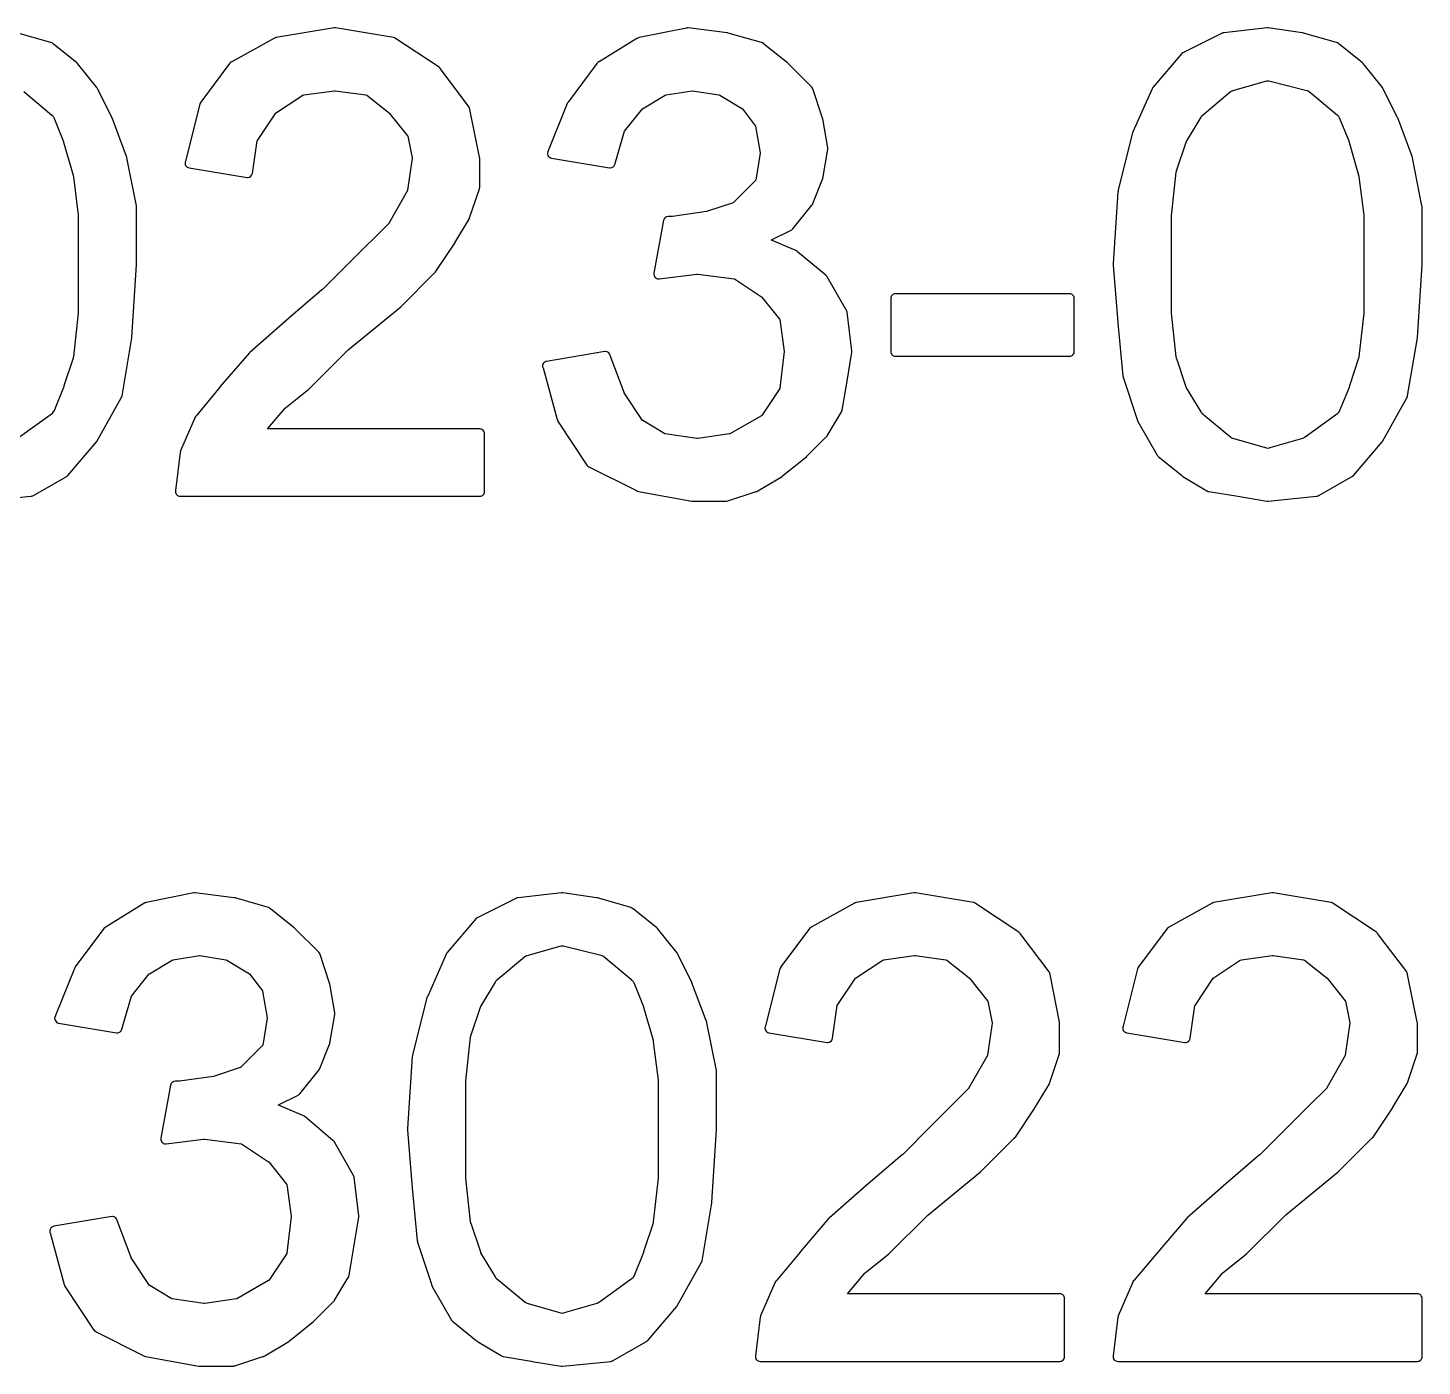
# Model space of a CAD drawing. Extents: x -200 to 200, y -150 to 150.
# Drawn here: x -164.7 to -155.82, y -131.6 to -123.08 of the extents above; entities that cross this region are included whole.
import ezdxf

# ---------------------------------------------------------------- set-up
doc = ezdxf.new("R2010")
doc.units = 0
doc.header["$MEASUREMENT"] = 0
doc.layers.get('0').update_dxf_attribs({"linetype": 'CONTINUOUS'})

msp = doc.modelspace()

# ---------------------------------------------------------------- linework, layer by layer
for points in [[(-164.986992, -126.094), (-164.679009, -126.063002), (-164.679009, -126.063002), (-164.674004, -126.062002), (-164.674004, -126.062002, 0.063658), (-164.667, -126.058996), (-164.667, -126.058996), (-164.454994, -125.938002), (-164.454994, -125.938002), (-164.452995, -125.937002), (-164.452995, -125.937002, 0.094479), (-164.443993, -125.929999), (-164.443993, -125.929999), (-164.258995, -125.715002), (-164.258995, -125.715002), (-164.258995, -125.714003), (-164.258995, -125.714003, 0.04185), (-164.256005, -125.709997), (-164.256005, -125.709997), (-164.103996, -125.43701), (-164.103996, -125.43701), (-164.103005, -125.435995), (-164.103005, -125.435995, 0.115229), (-164.098, -125.423002), (-164.098, -125.423002), (-164.03701, -125.053999), (-164.03701, -125.053999), (-164.03701, -125.053), (-164.03701, -125.053, 0.016516), (-164.03701, -125.051008), (-164.03701, -125.051008), (-164.005989, -124.590002), (-164.005989, -124.590002), (-164.005989, -124.219), (-164.005989, -124.219, 0.051116), (-164.006996, -124.213003), (-164.006996, -124.213003), (-164.068001, -123.907995), (-164.068001, -123.907995), (-164.068001, -123.907004), (-164.068001, -123.907004, 0.060567), (-164.07, -123.9), (-164.07, -123.9), (-164.161995, -123.653998), (-164.161995, -123.653998, 0.018584), (-164.162987, -123.651999), (-164.162987, -123.651999), (-164.254997, -123.467001), (-164.254997, -123.467001, 0.060493), (-164.258995, -123.461004), (-164.258995, -123.461004), (-164.381996, -123.306997), (-164.381996, -123.306997, 0.047576), (-164.386009, -123.303), (-164.386009, -123.303), (-164.536995, -123.181997), (-164.536995, -123.181997), (-164.538002, -123.180998), (-164.538002, -123.180998, 0.12388), (-164.551003, -123.173994), (-164.551003, -123.173994), (-164.762001, -123.113997)], [(-162.738991, -123.080999), (-162.748985, -123.080999), (-162.748985, -123.080999), (-163.118004, -123.143004), (-163.118004, -123.143004), (-163.120995, -123.144003), (-163.120995, -123.144003, 0.063656), (-163.127998, -123.147001), (-163.127998, -123.147001), (-163.400002, -123.296995), (-163.400002, -123.296995), (-163.400993, -123.297995), (-163.400993, -123.297995, 0.139195), (-163.413994, -123.308005), (-163.413994, -123.308005), (-163.598, -123.553), (-163.598, -123.553), (-163.598, -123.553999), (-163.598, -123.553999, 0.11389), (-163.604012, -123.566), (-163.604012, -123.566), (-163.695, -123.928999), (-163.695, -123.928999), (-163.695, -123.929999), (-163.695, -123.929999, 0.486268), (-163.672005, -123.971998), (-163.672005, -123.971998), (-163.303002, -124.032995), (-163.303002, -124.032995), (-163.297997, -124.032995), (-163.297997, -124.032995, 0.375928), (-163.267998, -124.007002), (-163.267998, -124.007002), (-163.237999, -123.798994), (-163.237999, -123.798994), (-163.237007, -123.797995), (-163.237007, -123.797995), (-163.122002, -123.625006), (-163.122002, -123.625006), (-163.120995, -123.623999), (-163.120995, -123.623999), (-162.947991, -123.509001), (-162.947991, -123.509001), (-162.940987, -123.508001), (-162.940987, -123.508001), (-162.747002, -123.481001), (-162.747002, -123.481001), (-162.741005, -123.481001), (-162.741005, -123.481001), (-162.54699, -123.508001), (-162.54699, -123.508001), (-162.540001, -123.509001), (-162.540001, -123.509001), (-162.396996, -123.623999), (-162.396996, -123.623999), (-162.396004, -123.625006), (-162.396004, -123.625006), (-162.281014, -123.769003), (-162.281014, -123.769003), (-162.279991, -123.769995), (-162.279991, -123.769995), (-162.251991, -123.908995), (-162.251991, -123.908995), (-162.251, -123.910002), (-162.251, -123.910002), (-162.281014, -124.114996), (-162.281014, -124.114996), (-162.281014, -124.115996), (-162.281014, -124.115996), (-162.398995, -124.323004), (-162.398995, -124.323004), (-162.398995, -124.324003), (-162.398995, -124.324003), (-162.642006, -124.567), (-162.642006, -124.567), (-162.820992, -124.744993), (-162.820992, -124.744993), (-162.821999, -124.746), (-162.821999, -124.746, 0.041039), (-162.825997, -124.748999), (-162.825997, -124.748999), (-163.038994, -124.931998), (-163.038994, -124.931998), (-163.040993, -124.934004), (-163.040993, -124.934004), (-163.284996, -125.147001), (-163.284996, -125.147001), (-163.286003, -125.148001), (-163.286003, -125.148001, 0.046423), (-163.290001, -125.152006), (-163.290001, -125.152006), (-163.475014, -125.367003), (-163.475014, -125.367003), (-163.475014, -125.368002), (-163.475014, -125.368002), (-163.623009, -125.547003), (-163.623009, -125.547003), (-163.624001, -125.548002), (-163.624001, -125.548002, 0.124752), (-163.633003, -125.560004), (-163.633003, -125.560004), (-163.726006, -125.773993), (-163.726006, -125.773993), (-163.726006, -125.774992), (-163.726006, -125.774992, 0.068226), (-163.728005, -125.782995), (-163.728005, -125.782995), (-163.757988, -126.027006), (-163.757988, -126.027006), (-163.757988, -126.027998), (-163.757988, -126.027998, 0.463465), (-163.728005, -126.063002), (-163.728005, -126.063002), (-161.820992, -126.063002), (-161.820992, -126.063002, 0.414214), (-161.790993, -126.032995), (-161.790993, -126.032995), (-161.790993, -125.663992), (-161.790993, -125.663992, 0.414214), (-161.820992, -125.634001), (-161.820992, -125.634001), (-163.172005, -125.634001), (-163.172005, -125.634001), (-163.060997, -125.501005), (-163.060997, -125.501005), (-163.058998, -125.499991), (-163.058998, -125.499991), (-162.909996, -125.379996), (-162.909996, -125.379996), (-162.661995, -125.131994), (-162.661995, -125.131994), (-162.659996, -125.130995), (-162.659996, -125.130995), (-162.324989, -124.857001), (-162.324989, -124.857001), (-162.32299, -124.854994), (-162.32299, -124.854994), (-162.111, -124.641997), (-162.111, -124.641997), (-162.109001, -124.641005), (-162.109001, -124.641005, 0.064686), (-162.103996, -124.634993), (-162.103996, -124.634993), (-161.980995, -124.450995), (-161.980995, -124.450995), (-161.980995, -124.449995), (-161.980995, -124.449995), (-161.980003, -124.449003), (-161.980003, -124.449003), (-161.888008, -124.294996), (-161.888008, -124.294996, 0.045131), (-161.886009, -124.289999), (-161.886009, -124.289999), (-161.823998, -124.105002), (-161.823998, -124.105002, 0.086013), (-161.821999, -124.094999), (-161.821999, -124.094999), (-161.821999, -123.911001), (-161.821999, -123.911001, 0.051142), (-161.823006, -123.905005), (-161.823006, -123.905005), (-161.883995, -123.599997), (-161.883995, -123.599997), (-161.883995, -123.598997), (-161.883995, -123.598997, 0.128453), (-161.890007, -123.584997), (-161.890007, -123.584997), (-162.071999, -123.342001), (-162.071999, -123.342001), (-162.071999, -123.341002), (-162.071999, -123.341002, 0.105944), (-162.081001, -123.331999), (-162.081001, -123.331999), (-162.357994, -123.148001), (-162.357994, -123.148001, 0.108508), (-162.370003, -123.143004), (-162.370003, -123.143004), (-162.738991, -123.080999)], [(-160.495003, -123.080999), (-160.499001, -123.080999), (-160.499001, -123.080999, 0.051112), (-160.504997, -123.081999), (-160.504997, -123.081999), (-160.806999, -123.143004), (-160.806999, -123.143004), (-160.812004, -123.144003), (-160.812004, -123.144003, 0.091558), (-160.821999, -123.148001), (-160.821999, -123.148001), (-161.062004, -123.296995), (-161.062004, -123.296995), (-161.062996, -123.297995), (-161.062996, -123.297995, 0.139237), (-161.075996, -123.308005), (-161.075996, -123.308005), (-161.259987, -123.553), (-161.259987, -123.553), (-161.259987, -123.553999), (-161.259987, -123.553999, 0.079361), (-161.265007, -123.562002), (-161.265007, -123.562002), (-161.385994, -123.862997), (-161.385994, -123.862997), (-161.385994, -123.864004), (-161.385994, -123.864004, 0.532399), (-161.364998, -123.910002), (-161.364998, -123.910002), (-160.99601, -123.971998), (-160.99601, -123.971998), (-160.991005, -123.971998), (-160.991005, -123.971998, 0.337458), (-160.961998, -123.949995), (-160.961998, -123.949995), (-160.900993, -123.738997), (-160.900993, -123.738997), (-160.900002, -123.737997), (-160.900002, -123.737997), (-160.786995, -123.596998), (-160.786995, -123.596998), (-160.785011, -123.595999), (-160.785011, -123.595999), (-160.640999, -123.509001), (-160.640999, -123.509001), (-160.634987, -123.508001), (-160.634987, -123.508001), (-160.469002, -123.481001), (-160.469002, -123.481001), (-160.467003, -123.481001), (-160.467003, -123.481001), (-160.299995, -123.508001), (-160.299995, -123.508001), (-160.293999, -123.509001), (-160.293999, -123.509001), (-160.150002, -123.595999), (-160.150002, -123.595999), (-160.148994, -123.596998), (-160.148994, -123.596998), (-160.067009, -123.706), (-160.067009, -123.706), (-160.065987, -123.706999), (-160.065987, -123.706999), (-160.036995, -123.876997), (-160.036995, -123.876997), (-160.036995, -123.878004), (-160.036995, -123.878004), (-160.064995, -124.050001), (-160.064995, -124.050001), (-160.064995, -124.051001), (-160.064995, -124.051001), (-160.207008, -124.192999), (-160.207008, -124.192999), (-160.209007, -124.193999), (-160.209007, -124.193999), (-160.377998, -124.250006), (-160.377998, -124.250006), (-160.37899, -124.250006), (-160.37899, -124.250006), (-160.594994, -124.280997), (-160.594994, -124.280997), (-160.622002, -124.280997), (-160.622002, -124.280997, 0.366598), (-160.652, -124.305998), (-160.652, -124.305998), (-160.713005, -124.641997), (-160.713005, -124.641997), (-160.713005, -124.642996), (-160.713005, -124.642996, 0.473354), (-160.683006, -124.678999), (-160.683006, -124.678999), (-160.678993, -124.678999), (-160.678993, -124.678999), (-160.441002, -124.649), (-160.441002, -124.649), (-160.432991, -124.649), (-160.432991, -124.649), (-160.202995, -124.678), (-160.202995, -124.678), (-160.200005, -124.678999), (-160.200005, -124.678999), (-160.027992, -124.793997), (-160.027992, -124.793997), (-160.025993, -124.794996), (-160.025993, -124.794996), (-159.913002, -124.936003), (-159.913002, -124.936003), (-159.91201, -124.936995), (-159.91201, -124.936995), (-159.88401, -125.140997), (-159.88401, -125.140997), (-159.88401, -125.141997), (-159.88401, -125.141997), (-159.91201, -125.375006), (-159.91201, -125.375006), (-159.91201, -125.375998), (-159.91201, -125.375998), (-160.027, -125.549002), (-160.027, -125.549002), (-160.027992, -125.550001), (-160.027992, -125.550001), (-160.230003, -125.664992), (-160.230003, -125.664992), (-160.233009, -125.665991), (-160.233009, -125.665991), (-160.433998, -125.695006), (-160.433998, -125.695006), (-160.439995, -125.695006), (-160.439995, -125.695006), (-160.640999, -125.665991), (-160.640999, -125.665991), (-160.64399, -125.664992), (-160.64399, -125.664992), (-160.784004, -125.581), (-160.784004, -125.581), (-160.785011, -125.58), (-160.785011, -125.58), (-160.902, -125.403998), (-160.902, -125.403998), (-160.902, -125.402998), (-160.902, -125.402998), (-160.991005, -125.165999), (-160.991005, -125.165999), (-160.991005, -125.164999), (-160.991005, -125.164999, 0.348551), (-161.020988, -125.141997), (-161.020988, -125.141997), (-161.025993, -125.141997), (-161.025993, -125.141997), (-161.396004, -125.204001), (-161.396004, -125.204001, 0.464073), (-161.420006, -125.244009), (-161.420006, -125.244009), (-161.418999, -125.245009), (-161.418999, -125.245009), (-161.329002, -125.573996), (-161.329002, -125.573996), (-161.327995, -125.575003), (-161.327995, -125.575003, 0.125049), (-161.32299, -125.588995), (-161.32299, -125.588995), (-161.139992, -125.864996), (-161.139992, -125.864996), (-161.139, -125.865996), (-161.139, -125.865996, 0.131937), (-161.127007, -125.875998), (-161.127007, -125.875998), (-160.825005, -126.027006), (-160.825005, -126.027006, 0.126696), (-160.811012, -126.032995), (-160.811012, -126.032995), (-160.473, -126.094), (-160.473, -126.094), (-160.252007, -126.094), (-160.252007, -126.094), (-160.252007, -126.093001), (-160.252007, -126.093001), (-160.243004, -126.092001), (-160.243004, -126.092001), (-160.068001, -126.03401), (-160.068001, -126.03401), (-160.062004, -126.032995), (-160.062004, -126.032995, 0.088864), (-160.051994, -126.028998), (-160.051994, -126.028998), (-159.898003, -125.936003), (-159.898003, -125.936003), (-159.898003, -125.935004), (-159.898003, -125.935004, 0.030348), (-159.894997, -125.933005), (-159.894997, -125.933005), (-159.741005, -125.809996), (-159.741005, -125.809996, 0.023765), (-159.739006, -125.807997), (-159.739006, -125.807997), (-159.61599, -125.685004), (-159.61599, -125.685004, 0.065627), (-159.611, -125.678999), (-159.611, -125.678999), (-159.521004, -125.529005), (-159.521004, -125.529005), (-159.519997, -125.527991), (-159.519997, -125.527991, 0.115187), (-159.514992, -125.514998), (-159.514992, -125.514998), (-159.484001, -125.331), (-159.484001, -125.331), (-159.453011, -125.146002), (-159.453011, -125.146002, 0.074635), (-159.453011, -125.136999), (-159.453011, -125.136999), (-159.484001, -124.890997), (-159.484001, -124.890997, 0.09796), (-159.487999, -124.880003), (-159.487999, -124.880003), (-159.611, -124.664999), (-159.611, -124.664999, 0.08956), (-159.618004, -124.656996), (-159.618004, -124.656996), (-159.798988, -124.505995), (-159.798988, -124.505995), (-159.799995, -124.504996), (-159.799995, -124.504996, 0.10133), (-159.810005, -124.497999), (-159.810005, -124.497999), (-159.963997, -124.431997), (-159.963997, -124.431997), (-159.963997, -124.430998), (-159.963997, -124.430998), (-159.840004, -124.369002), (-159.840004, -124.369002, 0.108357), (-159.830009, -124.360998), (-159.830009, -124.360998), (-159.709007, -124.209997), (-159.709007, -124.209997), (-159.708, -124.208998), (-159.708, -124.208998, 0.097242), (-159.702003, -124.199003), (-159.702003, -124.199003), (-159.639992, -124.044996), (-159.639992, -124.044996, 0.052363), (-159.638008, -124.039), (-159.638008, -124.039), (-159.606987, -123.853995), (-159.606987, -123.853995), (-159.606987, -123.852995), (-159.606987, -123.852995, 0.074498), (-159.606987, -123.844), (-159.606987, -123.844), (-159.638008, -123.660994), (-159.638008, -123.660994), (-159.639, -123.660002), (-159.639, -123.660002, 0.043209), (-159.639992, -123.654997), (-159.639992, -123.654997), (-159.702003, -123.469999), (-159.702003, -123.469999, 0.111076), (-159.709007, -123.458998), (-159.709007, -123.458998), (-159.861992, -123.304999), (-159.861992, -123.304999, 0.023761), (-159.863991, -123.303), (-159.863991, -123.303), (-160.015007, -123.181997), (-160.015007, -123.181997), (-160.015999, -123.180998), (-160.015999, -123.180998, 0.123911), (-160.028999, -123.173994), (-160.028999, -123.173994), (-160.239998, -123.113997), (-160.239998, -123.113997), (-160.243004, -123.112997), (-160.243004, -123.112997, 0.042039), (-160.247993, -123.111998), (-160.247993, -123.111998), (-160.495003, -123.080999)], [(-156.803001, -123.080999), (-156.810005, -123.080999), (-156.810005, -123.080999), (-157.086998, -123.111998), (-157.086998, -123.111998), (-157.092003, -123.112997), (-157.092003, -123.112997, 0.04488), (-157.096992, -123.115004), (-157.096992, -123.115004), (-157.339012, -123.235998), (-157.339012, -123.235998, 0.1394), (-157.353004, -123.245001), (-157.353004, -123.245001), (-157.538002, -123.460005), (-157.538002, -123.460005), (-157.538002, -123.461004), (-157.538002, -123.461004, 0.068119), (-157.542, -123.467993), (-157.542, -123.467993), (-157.66201, -123.737997), (-157.66201, -123.737997), (-157.66201, -123.738997), (-157.66201, -123.738997, 0.101968), (-157.667, -123.749998), (-157.667, -123.749998), (-157.758003, -124.112997), (-157.758003, -124.112997), (-157.758003, -124.113997), (-157.758003, -124.113997, 0.084855), (-157.759987, -124.123999), (-157.759987, -124.123999), (-157.791008, -124.581), (-157.791008, -124.581), (-157.791008, -124.581999), (-157.791008, -124.581999, 0.074481), (-157.791008, -124.591002), (-157.791008, -124.591002), (-157.759987, -124.956999), (-157.759987, -124.956999, 0.024953), (-157.759987, -124.959997), (-157.759987, -124.959997), (-157.728996, -125.296995), (-157.728996, -125.296995), (-157.728004, -125.297995), (-157.728004, -125.297995, 0.052112), (-157.726997, -125.303999), (-157.726997, -125.303999), (-157.637993, -125.572996), (-157.637993, -125.572996), (-157.637001, -125.573996), (-157.637001, -125.573996, 0.114733), (-157.633003, -125.587004), (-157.633003, -125.587004), (-157.510994, -125.800993), (-157.510994, -125.800993), (-157.510002, -125.801993), (-157.510002, -125.801993, 0.089589), (-157.502998, -125.809996), (-157.502998, -125.809996), (-157.356987, -125.927), (-157.356987, -125.927), (-157.355003, -125.928), (-157.355003, -125.928, 0.099179), (-157.346001, -125.936003), (-157.346001, -125.936003), (-157.194008, -126.027998), (-157.194008, -126.027998), (-157.192009, -126.028998), (-157.192009, -126.028998, 0.097058), (-157.180992, -126.032995), (-157.180992, -126.032995), (-156.997001, -126.063002), (-156.997001, -126.063002), (-156.812004, -126.094), (-156.812004, -126.094), (-156.803993, -126.094), (-156.803993, -126.094), (-156.497001, -126.063002), (-156.497001, -126.063002), (-156.491997, -126.062002), (-156.491997, -126.062002, 0.063548), (-156.485008, -126.058996), (-156.485008, -126.058996), (-156.274009, -125.938994), (-156.274009, -125.938994), (-156.271995, -125.938002), (-156.271995, -125.938002, 0.113028), (-156.260994, -125.929999), (-156.260994, -125.929999), (-156.077003, -125.715002), (-156.077003, -125.715002), (-156.077003, -125.714003), (-156.077003, -125.714003, 0.041917), (-156.073997, -125.709997), (-156.073997, -125.709997), (-155.921989, -125.43701), (-155.921989, -125.43701), (-155.920997, -125.435995), (-155.920997, -125.435995, 0.115159), (-155.916008, -125.423002), (-155.916008, -125.423002), (-155.853996, -125.053999), (-155.853996, -125.053999), (-155.853996, -125.053), (-155.853996, -125.053, 0.016507), (-155.853996, -125.051008), (-155.853996, -125.051008), (-155.824013, -124.590002), (-155.824013, -124.590002, 0.016716), (-155.824013, -124.587996), (-155.824013, -124.587996), (-155.824013, -124.219), (-155.824013, -124.219, 0.051134), (-155.825004, -124.213003), (-155.825004, -124.213003), (-155.885002, -123.907995), (-155.885002, -123.907995), (-155.885002, -123.907004), (-155.885002, -123.907004, 0.060518), (-155.886986, -123.9), (-155.886986, -123.9), (-155.978996, -123.653998), (-155.978996, -123.653998, 0.018636), (-155.980003, -123.651999), (-155.980003, -123.651999), (-156.073005, -123.467001), (-156.073005, -123.467001, 0.060493), (-156.077003, -123.461004), (-156.077003, -123.461004), (-156.200004, -123.306997), (-156.200004, -123.306997, 0.047494), (-156.204002, -123.303), (-156.204002, -123.303), (-156.354988, -123.181997), (-156.354988, -123.181997), (-156.35601, -123.180998), (-156.35601, -123.180998, 0.123786), (-156.368995, -123.173994), (-156.368995, -123.173994), (-156.579994, -123.113997), (-156.579994, -123.113997), (-156.583, -123.112997), (-156.583, -123.112997, 0.042165), (-156.588005, -123.111998), (-156.588005, -123.111998), (-156.803001, -123.080999)], [(-156.799995, -123.420996, 0.11892), (-156.813988, -123.420996), (-156.813988, -123.420996), (-156.814995, -123.420996), (-156.814995, -123.420996), (-157.030998, -123.481993), (-157.030998, -123.481993, 0.135769), (-157.045006, -123.489996), (-157.045006, -123.489996), (-157.046013, -123.490996), (-157.046013, -123.490996), (-157.22599, -123.641997), (-157.22599, -123.641997, 0.08956), (-157.232994, -123.65), (-157.232994, -123.65), (-157.325004, -123.804007), (-157.325004, -123.804007, 0.055674), (-157.327995, -123.810003), (-157.327995, -123.810003), (-157.327995, -123.811003), (-157.327995, -123.811003), (-157.389, -123.993002), (-157.389, -123.993002, 0.06098), (-157.390999, -123.999998), (-157.390999, -123.999998), (-157.422005, -124.277006), (-157.422005, -124.277006, 0.024865), (-157.422005, -124.279997), (-157.422005, -124.279997), (-157.422005, -124.895003), (-157.422005, -124.895003, 0.024928), (-157.422005, -124.898001), (-157.422005, -124.898001), (-157.390999, -125.175001), (-157.390999, -125.175001, 0.076461), (-157.389, -125.183996), (-157.389, -125.183996), (-157.388008, -125.184996), (-157.388008, -125.184996), (-157.327003, -125.367003), (-157.327003, -125.367003, 0.037709), (-157.325004, -125.370993), (-157.325004, -125.370993), (-157.325004, -125.371992), (-157.325004, -125.371992), (-157.232994, -125.525), (-157.232994, -125.525, 0.077604), (-157.226997, -125.532004), (-157.226997, -125.532004), (-157.22599, -125.533003), (-157.22599, -125.533003), (-157.042, -125.687002), (-157.042, -125.687002, 0.08705), (-157.032997, -125.691992), (-157.032997, -125.691992), (-157.030998, -125.692992), (-157.030998, -125.692992), (-156.814995, -125.754996), (-156.814995, -125.754996, 0.162256), (-156.795997, -125.753996), (-156.795997, -125.753996), (-156.792, -125.752997), (-156.792, -125.752997), (-156.583992, -125.692992), (-156.583992, -125.692992, 0.135583), (-156.57, -125.685004), (-156.57, -125.685004), (-156.569008, -125.683996), (-156.569008, -125.683996), (-156.359993, -125.533995), (-156.359993, -125.533995, 0.142749), (-156.349998, -125.521002), (-156.349998, -125.521002), (-156.349006, -125.521002), (-156.349006, -125.521002), (-156.286995, -125.368002), (-156.286995, -125.368002, 0.077115), (-156.284996, -125.358999), (-156.284996, -125.358999), (-156.284004, -125.358), (-156.284004, -125.358), (-156.22599, -125.181006), (-156.22599, -125.181006, 0.052104), (-156.224998, -125.175001), (-156.224998, -125.175001), (-156.223991, -125.175001), (-156.223991, -125.175001), (-156.193001, -124.898001), (-156.193001, -124.898001, 0.024941), (-156.193001, -124.895003), (-156.193001, -124.895003), (-156.193001, -124.279997), (-156.193001, -124.279997, 0.041432), (-156.193001, -124.275), (-156.193001, -124.275), (-156.193001, -124.274), (-156.193001, -124.274), (-156.223991, -124.030005), (-156.223991, -124.030005, 0.068235), (-156.22599, -124.022001), (-156.22599, -124.022001), (-156.22599, -124.021002), (-156.22599, -124.021002), (-156.286003, -123.811003), (-156.286003, -123.811003, 0.063568), (-156.288994, -123.804007), (-156.288994, -123.804007), (-156.288994, -123.803), (-156.288994, -123.803), (-156.349006, -123.653998), (-156.349006, -123.653998, 0.169754), (-156.361992, -123.639006), (-156.361992, -123.639006), (-156.362999, -123.637999), (-156.362999, -123.637999), (-156.542, -123.488005), (-156.542, -123.488005, 0.113879), (-156.553993, -123.481993), (-156.553993, -123.481993), (-156.558006, -123.481001), (-156.558006, -123.481001), (-156.799995, -123.420996)], [(-164.751, -125.683996), (-164.542, -125.533995), (-164.542, -125.533995, 0.142749), (-164.532005, -125.521002), (-164.532005, -125.521002), (-164.530998, -125.521002), (-164.530998, -125.521002), (-164.469002, -125.368002), (-164.469002, -125.368002, 0.077115), (-164.467003, -125.358999), (-164.467003, -125.358999), (-164.465996, -125.358), (-164.465996, -125.358), (-164.407997, -125.181006), (-164.407997, -125.181006, 0.052104), (-164.407005, -125.175001), (-164.407005, -125.175001), (-164.405998, -125.175001), (-164.405998, -125.175001), (-164.374993, -124.898001), (-164.374993, -124.898001, 0.07448), (-164.374993, -124.888998), (-164.374993, -124.888998), (-164.374993, -124.587996), (-164.374993, -124.587996, 0.041411), (-164.374993, -124.582998), (-164.374993, -124.582998), (-164.374993, -124.279997), (-164.374993, -124.279997, 0.041411), (-164.374993, -124.275), (-164.374993, -124.275), (-164.374993, -124.274), (-164.374993, -124.274), (-164.405998, -124.030005), (-164.405998, -124.030005, 0.068235), (-164.407997, -124.022001), (-164.407997, -124.022001), (-164.407997, -124.021002), (-164.407997, -124.021002), (-164.46801, -123.811003), (-164.46801, -123.811003, 0.063568), (-164.471001, -123.804007), (-164.471001, -123.804007), (-164.471001, -123.803), (-164.471001, -123.803), (-164.530998, -123.653998), (-164.530998, -123.653998, 0.169802), (-164.543999, -123.639006), (-164.543999, -123.639006), (-164.545006, -123.637999), (-164.545006, -123.637999), (-164.723992, -123.488005)], [(-158.038002, -124.803, 0.414214), (-158.068001, -124.773001), (-158.068001, -124.773001), (-159.176002, -124.773001), (-159.176002, -124.773001, 0.414214), (-159.206001, -124.803), (-159.206001, -124.803), (-159.206001, -125.140997), (-159.206001, -125.140997, 0.414214), (-159.176002, -125.171004), (-159.176002, -125.171004), (-158.068001, -125.171004), (-158.068001, -125.171004), (-158.060005, -125.169989), (-158.060005, -125.169989, 0.337421), (-158.038002, -125.140997), (-158.038002, -125.140997), (-158.038002, -124.803)], [(-163.632012, -128.586996), (-163.635994, -128.586996), (-163.635994, -128.586996, 0.051241), (-163.642006, -128.588004), (-163.642006, -128.588004), (-163.945, -128.648993), (-163.945, -128.648993), (-163.949989, -128.65), (-163.949989, -128.65, 0.091686), (-163.959999, -128.653998), (-163.959999, -128.653998), (-164.199989, -128.803992), (-164.199989, -128.803992), (-164.201012, -128.804999), (-164.201012, -128.804999, 0.13897), (-164.213997, -128.814993), (-164.213997, -128.814993), (-164.396996, -129.058997), (-164.396996, -129.058997), (-164.396996, -129.060004), (-164.396996, -129.060004, 0.079218), (-164.402001, -129.067999), (-164.402001, -129.067999), (-164.523003, -129.369009), (-164.523003, -129.369009), (-164.523003, -129.370001), (-164.523003, -129.370001, 0.532571), (-164.501991, -129.416007), (-164.501991, -129.416007), (-164.133003, -129.477988), (-164.133003, -129.477988), (-164.127999, -129.477988), (-164.127999, -129.477988, 0.337459), (-164.098992, -129.456), (-164.098992, -129.456), (-164.038994, -129.245993), (-164.038994, -129.245993), (-164.038002, -129.245001), (-164.038002, -129.245001), (-163.925011, -129.103003), (-163.925011, -129.103003), (-163.922997, -129.102011), (-163.922997, -129.102011), (-163.778999, -129.015006), (-163.778999, -129.015006), (-163.773003, -129.013998), (-163.773003, -129.013998), (-163.605995, -128.987006), (-163.605995, -128.987006), (-163.604012, -128.987006), (-163.604012, -128.987006), (-163.437996, -129.013998), (-163.437996, -129.013998), (-163.431999, -129.015006), (-163.431999, -129.015006), (-163.288002, -129.102011), (-163.288002, -129.102011), (-163.286995, -129.103003), (-163.286995, -129.103003), (-163.204994, -129.212012), (-163.204994, -129.212012), (-163.204003, -129.213004), (-163.204003, -129.213004), (-163.174996, -129.383002), (-163.174996, -129.383002), (-163.174996, -129.383994), (-163.174996, -129.383994), (-163.202995, -129.556006), (-163.202995, -129.556006), (-163.202995, -129.556998), (-163.202995, -129.556998), (-163.344002, -129.699011), (-163.344002, -129.699011), (-163.345986, -129.700003), (-163.345986, -129.700003), (-163.515999, -129.756003), (-163.515999, -129.756003), (-163.516991, -129.756003), (-163.516991, -129.756003), (-163.731987, -129.786993), (-163.731987, -129.786993), (-163.758995, -129.786993), (-163.758995, -129.786993, 0.366763), (-163.789009, -129.812003), (-163.789009, -129.812003), (-163.85099, -130.148001), (-163.85099, -130.148001), (-163.85099, -130.149008), (-163.85099, -130.149008, 0.473129), (-163.820992, -130.184988), (-163.820992, -130.184988), (-163.817009, -130.184988), (-163.817009, -130.184988), (-163.579003, -130.155997), (-163.579003, -130.155997), (-163.571007, -130.155997), (-163.571007, -130.155997), (-163.340004, -130.183997), (-163.340004, -130.183997), (-163.338005, -130.184988), (-163.338005, -130.184988), (-163.167, -130.299002), (-163.167, -130.299002), (-163.165001, -130.299994), (-163.165001, -130.299994), (-163.050987, -130.441992), (-163.050987, -130.441992), (-163.049996, -130.442999), (-163.049996, -130.442999), (-163.021004, -130.646002), (-163.021004, -130.646002), (-163.021004, -130.647009), (-163.021004, -130.647009), (-163.049996, -130.881995), (-163.049996, -130.881995), (-163.049996, -130.882987), (-163.049996, -130.882987), (-163.165001, -131.054999), (-163.165001, -131.054999), (-163.166008, -131.055991), (-163.166008, -131.055991), (-163.366997, -131.170996), (-163.366997, -131.170996), (-163.370003, -131.172003), (-163.370003, -131.172003), (-163.571999, -131.200995), (-163.571999, -131.200995), (-163.578011, -131.200995), (-163.578011, -131.200995), (-163.778999, -131.172003), (-163.778999, -131.172003), (-163.782005, -131.170996), (-163.782005, -131.170996), (-163.92199, -131.087012), (-163.92199, -131.087012), (-163.922997, -131.086005), (-163.922997, -131.086005), (-164.040001, -130.909995), (-164.040001, -130.909995), (-164.040001, -130.909003), (-164.040001, -130.909003), (-164.129006, -130.671988), (-164.129006, -130.671988), (-164.129006, -130.670996), (-164.129006, -130.670996, 0.348586), (-164.159004, -130.648001), (-164.159004, -130.648001), (-164.164009, -130.648001), (-164.164009, -130.648001), (-164.532997, -130.710013), (-164.532997, -130.710013, 0.311561), (-164.557991, -130.734), (-164.557991, -130.734), (-164.557991, -130.734992), (-164.557991, -130.734992, 0.125066), (-164.556999, -130.750006), (-164.556999, -130.750006), (-164.555992, -130.750998), (-164.555992, -130.750998), (-164.467003, -131.080008), (-164.467003, -131.080008), (-164.465996, -131.081), (-164.465996, -131.081, 0.125046), (-164.461006, -131.095007), (-164.461006, -131.095007), (-164.277001, -131.371008), (-164.277001, -131.371008), (-164.276009, -131.372), (-164.276009, -131.372, 0.132082), (-164.264, -131.38201), (-164.264, -131.38201), (-163.965004, -131.532004), (-163.965004, -131.532004), (-163.963005, -131.532996), (-163.963005, -131.532996, 0.126938), (-163.948998, -131.539008), (-163.948998, -131.539008), (-163.609993, -131.599997), (-163.609993, -131.599997), (-163.389992, -131.599997), (-163.389992, -131.599997), (-163.389992, -131.59899), (-163.389992, -131.59899), (-163.380989, -131.597998), (-163.380989, -131.597998), (-163.202004, -131.539008), (-163.202004, -131.539008), (-163.196999, -131.538001), (-163.196999, -131.538001, 0.063688), (-163.189995, -131.534995), (-163.189995, -131.534995), (-163.036995, -131.442999), (-163.036995, -131.442999, 0.041881), (-163.032997, -131.439993), (-163.032997, -131.439993), (-162.879006, -131.316), (-162.879006, -131.316), (-162.754006, -131.191), (-162.754006, -131.191, 0.065865), (-162.748985, -131.184989), (-162.748985, -131.184989), (-162.659004, -131.036002), (-162.659004, -131.036002), (-162.658012, -131.034995), (-162.658012, -131.034995, 0.115259), (-162.652992, -131.022009), (-162.652992, -131.022009), (-162.590996, -130.651999), (-162.590996, -130.651999, 0.074561), (-162.590996, -130.642996), (-162.590996, -130.642996), (-162.622002, -130.397009), (-162.622002, -130.397009, 0.098133), (-162.626, -130.385993), (-162.626, -130.385993), (-162.748985, -130.170996), (-162.748985, -130.170996, 0.089455), (-162.755989, -130.163001), (-162.755989, -130.163001), (-162.935997, -130.012), (-162.935997, -130.012), (-162.937004, -130.010993), (-162.937004, -130.010993, 0.101197), (-162.946999, -130.004004), (-162.946999, -130.004004), (-163.101997, -129.93801), (-163.101997, -129.93801), (-163.101997, -129.936987), (-163.101997, -129.936987), (-162.976997, -129.875006), (-162.976997, -129.875006), (-162.974999, -129.873999), (-162.974999, -129.873999, 0.08952), (-162.967003, -129.866995), (-162.967003, -129.866995), (-162.846001, -129.715994), (-162.846001, -129.715994), (-162.844994, -129.715002), (-162.844994, -129.715002, 0.097362), (-162.838997, -129.704993), (-162.838997, -129.704993), (-162.778008, -129.551001), (-162.778008, -129.551001), (-162.777001, -129.549994), (-162.777001, -129.549994, 0.041721), (-162.775993, -129.545004), (-162.775993, -129.545004), (-162.745003, -129.360999), (-162.745003, -129.360999, 0.082721), (-162.745003, -129.351004), (-162.745003, -129.351004), (-162.775993, -129.166998), (-162.775993, -129.166998), (-162.777001, -129.166007), (-162.777001, -129.166007, 0.0352), (-162.778008, -129.161993), (-162.778008, -129.161993), (-162.83799, -128.978995), (-162.83799, -128.978995), (-162.83799, -128.978003), (-162.83799, -128.978003, 0.129873), (-162.846001, -128.965002), (-162.846001, -128.965002), (-163.000008, -128.812003), (-163.000008, -128.812003, 0.023761), (-163.002007, -128.810004), (-163.002007, -128.810004), (-163.152992, -128.689001), (-163.152992, -128.689001), (-163.153999, -128.687994), (-163.153999, -128.687994, 0.12388), (-163.167, -128.681006), (-163.167, -128.681006), (-163.379006, -128.620001), (-163.379006, -128.620001), (-163.380989, -128.618994), (-163.380989, -128.618994, 0.042273), (-163.386009, -128.618002), (-163.386009, -128.618002), (-163.632012, -128.586996)], [(-161.293999, -128.586996), (-161.301003, -128.586996), (-161.301003, -128.586996), (-161.577995, -128.618002), (-161.577995, -128.618002), (-161.583, -128.618994), (-161.583, -128.618994, 0.044954), (-161.588005, -128.620993), (-161.588005, -128.620993), (-161.829994, -128.741995), (-161.829994, -128.741995, 0.139455), (-161.844002, -128.750998), (-161.844002, -128.750998), (-162.028999, -128.96601), (-162.028999, -128.96601), (-162.028999, -128.967001), (-162.028999, -128.967001, 0.068288), (-162.033012, -128.974005), (-162.033012, -128.974005), (-162.153008, -129.243994), (-162.153008, -129.243994), (-162.153008, -129.245001), (-162.153008, -129.245001, 0.1019), (-162.157997, -129.255988), (-162.157997, -129.255988), (-162.249001, -129.619009), (-162.249001, -129.619009), (-162.249001, -129.620001), (-162.249001, -129.620001, 0.084805), (-162.251, -129.629996), (-162.251, -129.629996), (-162.282005, -130.086997), (-162.282005, -130.086997), (-162.282005, -130.088004), (-162.282005, -130.088004, 0.074481), (-162.282005, -130.097006), (-162.282005, -130.097006), (-162.251, -130.465994), (-162.251, -130.465994), (-162.219994, -130.803), (-162.219994, -130.803), (-162.219002, -130.804007), (-162.219002, -130.804007, 0.051908), (-162.21801, -130.809989), (-162.21801, -130.809989), (-162.129006, -131.079001), (-162.129006, -131.079001), (-162.127998, -131.080008), (-162.127998, -131.080008, 0.114566), (-162.124001, -131.092993), (-162.124001, -131.092993), (-162.001991, -131.307013), (-162.001991, -131.307013), (-162.001, -131.308005), (-162.001, -131.308005, 0.08952), (-161.993996, -131.316), (-161.993996, -131.316), (-161.844002, -131.437003), (-161.844002, -131.437003), (-161.842003, -131.437995), (-161.842003, -131.437995, 0.065803), (-161.835991, -131.442999), (-161.835991, -131.442999), (-161.689003, -131.530997), (-161.689003, -131.530997), (-161.687004, -131.532004), (-161.687004, -131.532004, 0.138664), (-161.671989, -131.539008), (-161.671989, -131.539008), (-161.493996, -131.568991), (-161.493996, -131.568991), (-161.487999, -131.569998), (-161.487999, -131.569998), (-161.303001, -131.599997), (-161.303001, -131.599997), (-161.294991, -131.599997), (-161.294991, -131.599997), (-160.987999, -131.569998), (-160.987999, -131.569998), (-160.982994, -131.568991), (-160.982994, -131.568991, 0.063611), (-160.97599, -131.566001), (-160.97599, -131.566001), (-160.760002, -131.442999), (-160.760002, -131.442999, 0.089534), (-160.751991, -131.436011), (-160.751991, -131.436011), (-160.568001, -131.219992), (-160.568001, -131.219992, 0.041671), (-160.56501, -131.21601), (-160.56501, -131.21601), (-160.413002, -130.942999), (-160.413002, -130.942999), (-160.411995, -130.942008), (-160.411995, -130.942008, 0.115347), (-160.407005, -130.928992), (-160.407005, -130.928992), (-160.345009, -130.559989), (-160.345009, -130.559989, 0.024754), (-160.345009, -130.556998), (-160.345009, -130.556998), (-160.31501, -130.095999), (-160.31501, -130.095999), (-160.31501, -129.724997), (-160.31501, -129.724997, 0.051108), (-160.316002, -129.719), (-160.316002, -129.719), (-160.375999, -129.414008), (-160.375999, -129.414008), (-160.375999, -129.413001), (-160.375999, -129.413001, 0.06045), (-160.377998, -129.406012), (-160.377998, -129.406012), (-160.470985, -129.159995), (-160.470985, -129.159995, 0.018587), (-160.472008, -129.158011), (-160.472008, -129.158011), (-160.564003, -128.972998), (-160.564003, -128.972998, 0.060467), (-160.568001, -128.967001), (-160.568001, -128.967001), (-160.690987, -128.814001), (-160.690987, -128.814001, 0.047576), (-160.695, -128.810004), (-160.695, -128.810004), (-160.846001, -128.689001), (-160.846001, -128.689001), (-160.846993, -128.687994), (-160.846993, -128.687994, 0.123974), (-160.860008, -128.681006), (-160.860008, -128.681006), (-161.071999, -128.620001), (-161.071999, -128.620001), (-161.073998, -128.618994), (-161.073998, -128.618994, 0.042147), (-161.079002, -128.618002), (-161.079002, -128.618002), (-161.293999, -128.586996)], [(-159.048012, -128.586996), (-159.058006, -128.586996), (-159.058006, -128.586996), (-159.42701, -128.648993), (-159.42701, -128.648993), (-159.43, -128.65), (-159.43, -128.65, 0.063676), (-159.437004, -128.653006), (-159.437004, -128.653006), (-159.709007, -128.803992), (-159.709007, -128.803992), (-159.709999, -128.804999), (-159.709999, -128.804999, 0.139091), (-159.723, -128.814993), (-159.723, -128.814993), (-159.905998, -129.058997), (-159.905998, -129.058997), (-159.905998, -129.060004), (-159.905998, -129.060004, 0.113827), (-159.91201, -129.071997), (-159.91201, -129.071997), (-160.003014, -129.433005), (-160.003014, -129.433005), (-160.003014, -129.434012), (-160.003014, -129.434012, 0.509194), (-159.980995, -129.477988), (-159.980995, -129.477988), (-159.611, -129.538992), (-159.611, -129.538992), (-159.605995, -129.538992), (-159.605995, -129.538992, 0.376071), (-159.575996, -129.512991), (-159.575996, -129.512991), (-159.547005, -129.304999), (-159.547005, -129.304999), (-159.545998, -129.304007), (-159.545998, -129.304007), (-159.430992, -129.131003), (-159.430992, -129.131003), (-159.43, -129.130011), (-159.43, -129.130011), (-159.256996, -129.015006), (-159.256996, -129.015006), (-159.250008, -129.013998), (-159.250008, -129.013998), (-159.055992, -128.987006), (-159.055992, -128.987006), (-159.049995, -128.987006), (-159.049995, -128.987006), (-158.855003, -129.013998), (-158.855003, -129.013998), (-158.849007, -129.015006), (-158.849007, -129.015006), (-158.706993, -129.128989), (-158.706993, -129.128989), (-158.704994, -129.130011), (-158.704994, -129.130011), (-158.590004, -129.275), (-158.590004, -129.275), (-158.589012, -129.275992), (-158.589012, -129.275992), (-158.561012, -129.414999), (-158.561012, -129.414999), (-158.55999, -129.416007), (-158.55999, -129.416007), (-158.590004, -129.620993), (-158.590004, -129.620993), (-158.590004, -129.622), (-158.590004, -129.622), (-158.708, -129.829001), (-158.708, -129.829001), (-158.708, -129.830008), (-158.708, -129.830008), (-158.825996, -129.948004), (-158.825996, -129.948004, 0.023847), (-158.82801, -129.950003), (-158.82801, -129.950003), (-158.948997, -130.071005), (-158.948997, -130.071005, 0.023666), (-158.950996, -130.072989), (-158.950996, -130.072989), (-159.130012, -130.252005), (-159.130012, -130.252005, 0.040883), (-159.133995, -130.254996), (-159.133995, -130.254996), (-159.349998, -130.439993), (-159.349998, -130.439993), (-159.596001, -130.655005), (-159.596001, -130.655005), (-159.596001, -130.655997), (-159.596001, -130.655997, 0.035723), (-159.599007, -130.659003), (-159.599007, -130.659003), (-159.779991, -130.870993), (-159.779991, -130.870993), (-159.779991, -130.872), (-159.779991, -130.872, 0.03582), (-159.783012, -130.875006), (-159.783012, -130.875006), (-159.931999, -131.053), (-159.931999, -131.053), (-159.933006, -131.053992), (-159.933006, -131.053992, 0.124705), (-159.941994, -131.066), (-159.941994, -131.066), (-160.034004, -131.280005), (-160.034004, -131.280005), (-160.034004, -131.280997), (-160.034004, -131.280997, 0.068294), (-160.036003, -131.289008), (-160.036003, -131.289008), (-160.067009, -131.534003), (-160.067009, -131.534003), (-160.067009, -131.534995), (-160.067009, -131.534995, 0.463493), (-160.036995, -131.569998), (-160.036995, -131.569998), (-158.130012, -131.569998), (-158.130012, -131.569998, 0.414214), (-158.099998, -131.54), (-158.099998, -131.54), (-158.099998, -131.170004), (-158.099998, -131.170004, 0.414214), (-158.130012, -131.13999), (-158.130012, -131.13999), (-159.48101, -131.13999), (-159.48101, -131.13999), (-159.37101, -131.008002), (-159.37101, -131.008002), (-159.369011, -131.006995), (-159.369011, -131.006995), (-159.217995, -130.886008), (-159.217995, -130.886008), (-158.969994, -130.638007), (-158.969994, -130.638007), (-158.63401, -130.362998), (-158.63401, -130.362998), (-158.41999, -130.149008), (-158.41999, -130.149008), (-158.418007, -130.148001), (-158.418007, -130.148001, 0.064682), (-158.412987, -130.142004), (-158.412987, -130.142004), (-158.290993, -129.959006), (-158.290993, -129.959006), (-158.290001, -129.957999), (-158.290001, -129.957999, 0.018249), (-158.288994, -129.956), (-158.288994, -129.956), (-158.196007, -129.802008), (-158.196007, -129.802008), (-158.196998, -129.801001), (-158.196998, -129.801001, 0.057391), (-158.194008, -129.795004), (-158.194008, -129.795004), (-158.135002, -129.617011), (-158.135002, -129.617011), (-158.133995, -129.615988), (-158.133995, -129.615988, 0.120124), (-158.131004, -129.601996), (-158.131004, -129.601996), (-158.131004, -129.416998), (-158.131004, -129.416998, 0.051108), (-158.131996, -129.411002), (-158.131996, -129.411002), (-158.191994, -129.105994), (-158.191994, -129.105994), (-158.191994, -129.105002), (-158.191994, -129.105002, 0.128517), (-158.198006, -129.090994), (-158.198006, -129.090994), (-158.383003, -128.845007), (-158.383003, -128.845007, 0.082769), (-158.390007, -128.838004), (-158.390007, -128.838004), (-158.667, -128.653998), (-158.667, -128.653998, 0.108415), (-158.678993, -128.648993), (-158.678993, -128.648993), (-159.048012, -128.586996)], [(-156.771004, -128.586996), (-156.780998, -128.586996), (-156.780998, -128.586996), (-157.150993, -128.648993), (-157.150993, -128.648993), (-157.153999, -128.65), (-157.153999, -128.65, 0.063688), (-157.161003, -128.653006), (-157.161003, -128.653006), (-157.431999, -128.803992), (-157.431999, -128.803992), (-157.433006, -128.804999), (-157.433006, -128.804999, 0.139013), (-157.445991, -128.814993), (-157.445991, -128.814993), (-157.629005, -129.058005), (-157.629005, -129.058005), (-157.629005, -129.058997), (-157.629005, -129.058997, 0.125895), (-157.636009, -129.071997), (-157.636009, -129.071997), (-157.726997, -129.435004), (-157.726997, -129.435004), (-157.726997, -129.435996), (-157.726997, -129.435996, 0.486314), (-157.704002, -129.477988), (-157.704002, -129.477988), (-157.334999, -129.538992), (-157.334999, -129.538992), (-157.330009, -129.538992), (-157.330009, -129.538992, 0.37609), (-157.299995, -129.512991), (-157.299995, -129.512991), (-157.269996, -129.304999), (-157.269996, -129.304999), (-157.269005, -129.304007), (-157.269005, -129.304007), (-157.153999, -129.131003), (-157.153999, -129.131003), (-157.152992, -129.130011), (-157.152992, -129.130011), (-156.98101, -129.015006), (-156.98101, -129.015006), (-156.974006, -129.013998), (-156.974006, -129.013998), (-156.778999, -128.987006), (-156.778999, -128.987006), (-156.773002, -128.987006), (-156.773002, -128.987006), (-156.579002, -129.013998), (-156.579002, -129.013998), (-156.571998, -129.015006), (-156.571998, -129.015006), (-156.428993, -129.130011), (-156.428993, -129.130011), (-156.428001, -129.131003), (-156.428001, -129.131003), (-156.312996, -129.275), (-156.312996, -129.275), (-156.312004, -129.275992), (-156.312004, -129.275992), (-156.284996, -129.414999), (-156.284996, -129.414999), (-156.284004, -129.416007), (-156.284004, -129.416007), (-156.312996, -129.620993), (-156.312996, -129.620993), (-156.312996, -129.622), (-156.312996, -129.622), (-156.431007, -129.829001), (-156.431007, -129.829001), (-156.431007, -129.830008), (-156.431007, -129.830008), (-156.549003, -129.948004), (-156.549003, -129.948004, 0.023752), (-156.551002, -129.950003), (-156.551002, -129.950003), (-156.672005, -130.071005), (-156.672005, -130.071005, 0.023666), (-156.674003, -130.072989), (-156.674003, -130.072989), (-156.853004, -130.250998), (-156.853004, -130.250998), (-156.853996, -130.252005), (-156.853996, -130.252005, 0.040989), (-156.857994, -130.254996), (-156.857994, -130.254996), (-157.073006, -130.439993), (-157.073006, -130.439993), (-157.316994, -130.652991), (-157.316994, -130.652991), (-157.318001, -130.653998), (-157.318001, -130.653998, 0.046374), (-157.321998, -130.657996), (-157.321998, -130.657996), (-157.506996, -130.873999), (-157.506996, -130.873999), (-157.506996, -130.875006), (-157.506996, -130.875006), (-157.655998, -131.053), (-157.655998, -131.053), (-157.65699, -131.053992), (-157.65699, -131.053992, 0.124754), (-157.665993, -131.066), (-157.665993, -131.066), (-157.758003, -131.280005), (-157.758003, -131.280005), (-157.758003, -131.280997), (-157.758003, -131.280997, 0.06828), (-157.759987, -131.289008), (-157.759987, -131.289008), (-157.791008, -131.534003), (-157.791008, -131.534003), (-157.791008, -131.534995), (-157.791008, -131.534995, 0.463493), (-157.760994, -131.569998), (-157.760994, -131.569998), (-155.853996, -131.569998), (-155.853996, -131.569998, 0.414214), (-155.824013, -131.54), (-155.824013, -131.54), (-155.824013, -131.170004), (-155.824013, -131.170004, 0.414214), (-155.853996, -131.13999), (-155.853996, -131.13999), (-157.204994, -131.13999), (-157.204994, -131.13999), (-157.094993, -131.008002), (-157.094993, -131.008002), (-157.09301, -131.006995), (-157.09301, -131.006995), (-156.941994, -130.886008), (-156.941994, -130.886008, 0.023752), (-156.939995, -130.884009), (-156.939995, -130.884009), (-156.693992, -130.638007), (-156.693992, -130.638007), (-156.691994, -130.637), (-156.691994, -130.637), (-156.358009, -130.362998), (-156.358009, -130.362998, 0.023761), (-156.35601, -130.360999), (-156.35601, -130.360999), (-156.142998, -130.149008), (-156.142998, -130.149008), (-156.140999, -130.148001), (-156.140999, -130.148001, 0.064522), (-156.136009, -130.142004), (-156.136009, -130.142004), (-156.012993, -129.957007), (-156.012993, -129.957007, 0.018639), (-156.012001, -129.954993), (-156.012001, -129.954993), (-155.920006, -129.801001), (-155.920006, -129.801001, 0.045193), (-155.918007, -129.795996), (-155.918007, -129.795996), (-155.855995, -129.612006), (-155.855995, -129.612006), (-155.855003, -129.610999), (-155.855003, -129.610999, 0.075472), (-155.853996, -129.601996), (-155.853996, -129.601996), (-155.853996, -129.416998), (-155.853996, -129.416998, 0.051142), (-155.855003, -129.411002), (-155.855003, -129.411002), (-155.916008, -129.105994), (-155.916008, -129.105994), (-155.916008, -129.105002), (-155.916008, -129.105002, 0.128418), (-155.921989, -129.090994), (-155.921989, -129.090994), (-156.106987, -128.845007), (-156.106987, -128.845007, 0.08274), (-156.113991, -128.838004), (-156.113991, -128.838004), (-156.389992, -128.653998), (-156.389992, -128.653998, 0.10852), (-156.402, -128.648993), (-156.402, -128.648993), (-156.771004, -128.586996)], [(-161.291008, -128.926993, 0.11889), (-161.305, -128.926993), (-161.305, -128.926993), (-161.305992, -128.926993), (-161.305992, -128.926993), (-161.521996, -128.987997), (-161.521996, -128.987997, 0.135692), (-161.535988, -128.995993), (-161.535988, -128.995993), (-161.53701, -128.997), (-161.53701, -128.997), (-161.717003, -129.148001), (-161.717003, -129.148001, 0.08952), (-161.724007, -129.155997), (-161.724007, -129.155997), (-161.816002, -129.310004), (-161.816002, -129.310004, 0.055668), (-161.818993, -129.316), (-161.818993, -129.316), (-161.818993, -129.317007), (-161.818993, -129.317007), (-161.879997, -129.498999), (-161.879997, -129.498999, 0.061039), (-161.881996, -129.506003), (-161.881996, -129.506003), (-161.912987, -129.783011), (-161.912987, -129.783011, 0.02489), (-161.912987, -129.786002), (-161.912987, -129.786002), (-161.912987, -130.401007), (-161.912987, -130.401007, 0.02489), (-161.912987, -130.403998), (-161.912987, -130.403998), (-161.881996, -130.680991), (-161.881996, -130.680991, 0.076524), (-161.879997, -130.689993), (-161.879997, -130.689993), (-161.879005, -130.691), (-161.879005, -130.691), (-161.818001, -130.872992), (-161.818001, -130.872992, 0.037879), (-161.816002, -130.877005), (-161.816002, -130.877005), (-161.816002, -130.877997), (-161.816002, -130.877997), (-161.724007, -131.032004), (-161.724007, -131.032004, 0.08952), (-161.717003, -131.04), (-161.717003, -131.04), (-161.532997, -131.192999), (-161.532997, -131.192999, 0.087131), (-161.523994, -131.198004), (-161.523994, -131.198004), (-161.521996, -131.198996), (-161.521996, -131.198996), (-161.305992, -131.261008), (-161.305992, -131.261008, 0.162282), (-161.286995, -131.259985), (-161.286995, -131.259985), (-161.282997, -131.258994), (-161.282997, -131.258994), (-161.074989, -131.198996), (-161.074989, -131.198996, 0.135657), (-161.060997, -131.191), (-161.060997, -131.191), (-161.060005, -131.190009), (-161.060005, -131.190009), (-160.851006, -131.041007), (-160.851006, -131.041007, 0.143043), (-160.840996, -131.027991), (-160.840996, -131.027991), (-160.840004, -131.027991), (-160.840004, -131.027991), (-160.778008, -130.873999), (-160.778008, -130.873999, 0.077115), (-160.776009, -130.864996), (-160.776009, -130.864996), (-160.775002, -130.863989), (-160.775002, -130.863989), (-160.717003, -130.687003), (-160.717003, -130.687003, 0.052204), (-160.715996, -130.680991), (-160.715996, -130.680991), (-160.715004, -130.680991), (-160.715004, -130.680991), (-160.683998, -130.403998), (-160.683998, -130.403998, 0.024877), (-160.683998, -130.401007), (-160.683998, -130.401007), (-160.683998, -129.786002), (-160.683998, -129.786002, 0.041494), (-160.683998, -129.780997), (-160.683998, -129.780997), (-160.683998, -129.77999), (-160.683998, -129.77999), (-160.715004, -129.536002), (-160.715004, -129.536002, 0.06821), (-160.717003, -129.528006), (-160.717003, -129.528006), (-160.717003, -129.526999), (-160.717003, -129.526999), (-160.777, -129.317007), (-160.777, -129.317007, 0.063594), (-160.779991, -129.310004), (-160.779991, -129.310004), (-160.779991, -129.308997), (-160.779991, -129.308997), (-160.840004, -129.159995), (-160.840004, -129.159995, 0.1699), (-160.853004, -129.144995), (-160.853004, -129.144995), (-160.853996, -129.144003), (-160.853996, -129.144003), (-161.032997, -128.994009), (-161.032997, -128.994009, 0.114031), (-161.045006, -128.987997), (-161.045006, -128.987997), (-161.048988, -128.987006), (-161.048988, -128.987006), (-161.291008, -128.926993)]]:
    msp.add_lwpolyline(points, format="xyb")

doc.saveas('drawing.dxf')
